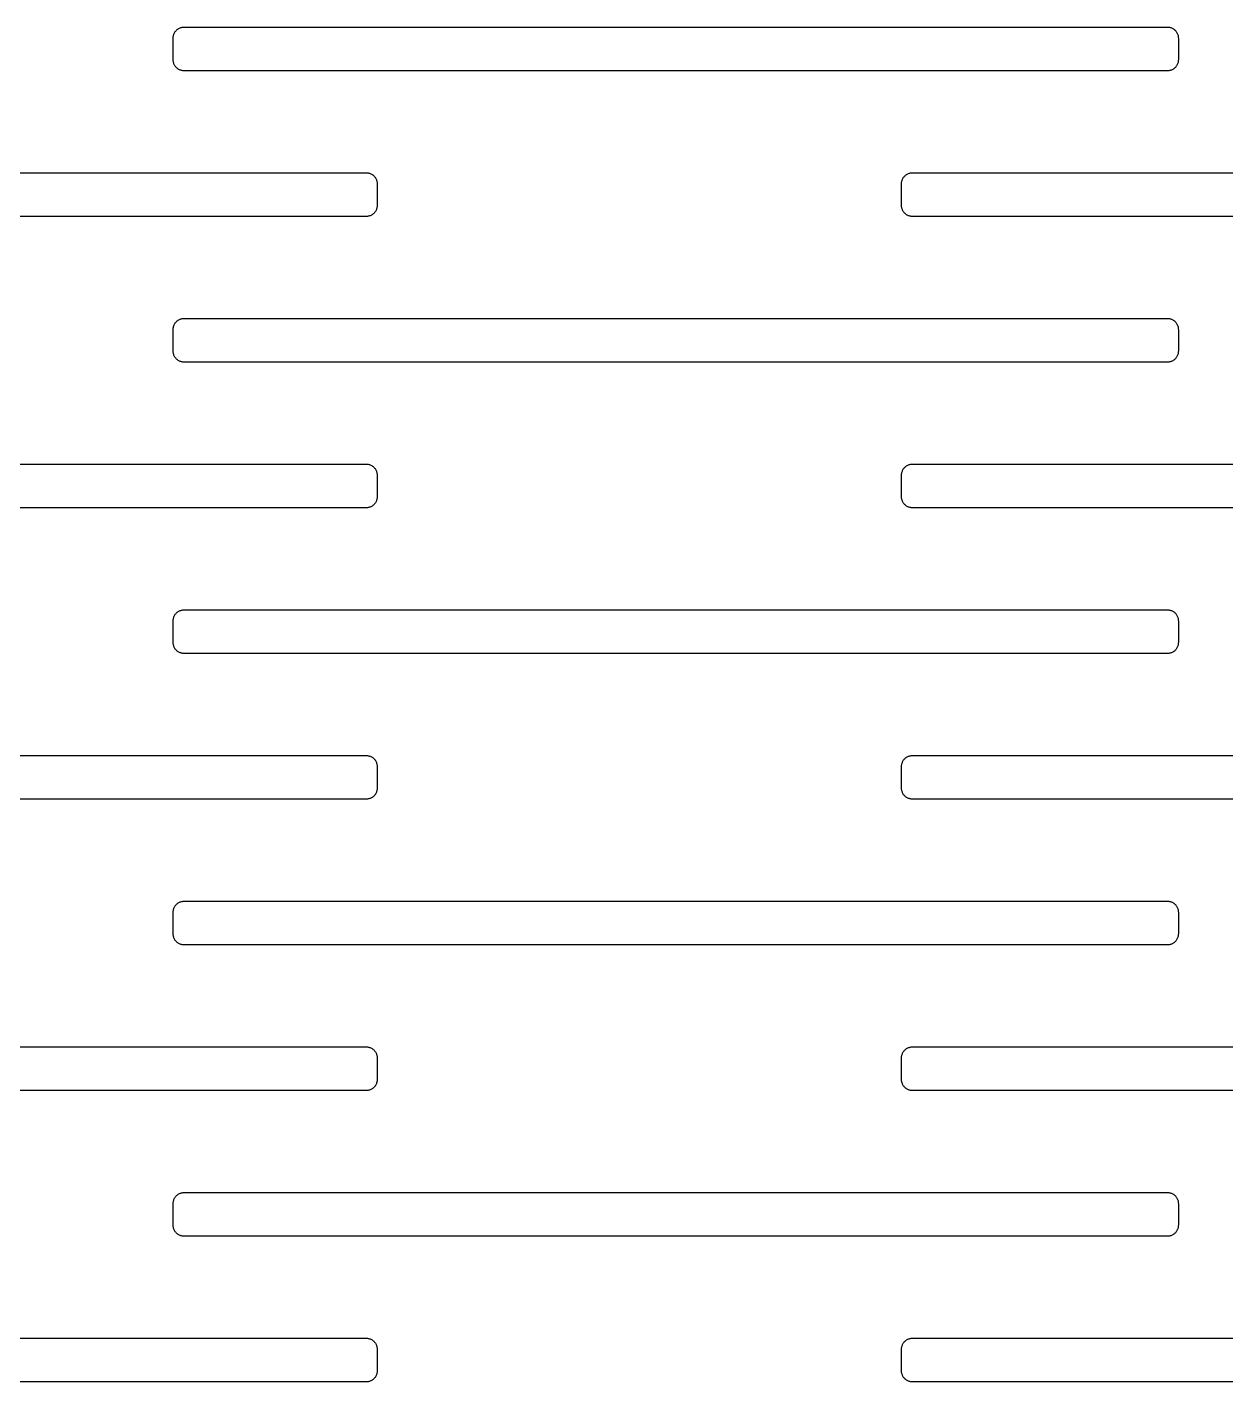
# Model space of a CAD drawing. Header units: metres. Extents: x -156 to 156, y -163 to 163.
# Drawn here: x -123.31 to -90.39, y 42.7 to 79.9 of the extents above; entities that cross this region are included whole.
import ezdxf

# ---------------------------------------------------------------- set-up
doc = ezdxf.new("R2010")
doc.units = ezdxf.units.M

msp = doc.modelspace()

# ---------------------------------------------------------------- linework, layer by layer
for p, q in [((-119.3, 79.6), (-119.299, 79.6188)), ((-119.299, 79.6188), (-119.298, 79.6376)), ((-119.298, 79.6376), (-119.295, 79.6562)), ((-119.295, 79.6562), (-119.291, 79.6746)), ((-119.291, 79.6746), (-119.285, 79.6927)), ((-119.285, 79.6927), (-119.279, 79.7104)), ((-119.279, 79.7104), (-119.271, 79.7277)), ((-119.271, 79.7277), (-119.263, 79.7445)), ((-119.263, 79.7445), (-119.253, 79.7607)), ((-119.253, 79.7607), (-119.243, 79.7763)), ((-119.243, 79.7763), (-119.231, 79.7912)), ((-119.231, 79.7912), (-119.219, 79.8054)), ((-119.219, 79.8054), (-119.205, 79.8187)), ((-119.205, 79.8187), (-119.191, 79.8311)), ((-119.191, 79.8311), (-119.176, 79.8427)), ((-119.176, 79.8427), (-119.161, 79.8533)), ((-119.161, 79.8533), (-119.145, 79.8629)), ((-119.145, 79.8629), (-119.128, 79.8714)), ((-119.128, 79.8714), (-119.11, 79.8789)), ((-119.11, 79.8789), (-119.093, 79.8853)), ((-119.093, 79.8853), (-119.075, 79.8906)), ((-119.075, 79.8906), (-119.056, 79.8947)), ((-119.056, 79.8947), (-119.038, 79.8976)), ((-119.038, 79.8976), (-119.019, 79.8994)), ((-119.019, 79.8994), (-119, 79.9)), ((-119, 79.9), (-92, 79.9)), ((-92, 79.9), (-91.9812, 79.8994)), ((-91.9812, 79.8994), (-91.9624, 79.8976)), ((-91.9624, 79.8976), (-91.9438, 79.8947)), ((-91.9438, 79.8947), (-91.9254, 79.8906)), ((-91.9254, 79.8906), (-91.9073, 79.8853)), ((-91.9073, 79.8853), (-91.8896, 79.8789)), ((-91.8896, 79.8789), (-91.8723, 79.8714)), ((-91.8723, 79.8714), (-91.8555, 79.8629)), ((-91.8555, 79.8629), (-91.8392, 79.8533)), ((-91.8392, 79.8533), (-91.8237, 79.8427)), ((-91.8237, 79.8427), (-91.8088, 79.8311)), ((-91.8088, 79.8311), (-91.7946, 79.8187)), ((-91.7946, 79.8187), (-91.7813, 79.8054)), ((-91.7813, 79.8054), (-91.7688, 79.7912)), ((-91.7688, 79.7912), (-91.7573, 79.7763)), ((-91.7573, 79.7763), (-91.7467, 79.7607)), ((-91.7467, 79.7607), (-91.7371, 79.7445)), ((-91.7371, 79.7445), (-91.7285, 79.7277)), ((-91.7285, 79.7277), (-91.7211, 79.7104)), ((-91.7211, 79.7104), (-91.7147, 79.6927)), ((-91.7147, 79.6927), (-91.7094, 79.6746)), ((-91.7094, 79.6746), (-91.7053, 79.6562)), ((-91.7053, 79.6562), (-91.7024, 79.6376)), ((-91.7024, 79.6376), (-91.7006, 79.6188)), ((-91.7006, 79.6188), (-91.7, 79.6)), ((-119.3, 79), (-119.3, 79.6)), ((-91.7, 79.6), (-91.7, 79)), ((-119.299, 78.9812), (-119.3, 79)), ((-119.298, 78.9624), (-119.299, 78.9812)), ((-119.295, 78.9438), (-119.298, 78.9624)), ((-119.291, 78.9254), (-119.295, 78.9438)), ((-119.285, 78.9073), (-119.291, 78.9254)), ((-119.279, 78.8896), (-119.285, 78.9073)), ((-119.271, 78.8723), (-119.279, 78.8896)), ((-119.263, 78.8555), (-119.271, 78.8723)), ((-91.7285, 78.8723), (-91.7371, 78.8555)), ((-91.7211, 78.8896), (-91.7285, 78.8723)), ((-91.7147, 78.9073), (-91.7211, 78.8896)), ((-91.7094, 78.9254), (-91.7147, 78.9073)), ((-91.7053, 78.9438), (-91.7094, 78.9254)), ((-91.7024, 78.9624), (-91.7053, 78.9438)), ((-91.7006, 78.9812), (-91.7024, 78.9624)), ((-91.7, 79), (-91.7006, 78.9812)), ((-119.253, 78.8392), (-119.263, 78.8555)), ((-119.243, 78.8237), (-119.253, 78.8392)), ((-119.231, 78.8088), (-119.243, 78.8237)), ((-119.219, 78.7946), (-119.231, 78.8088)), ((-119.205, 78.7813), (-119.219, 78.7946)), ((-119.191, 78.7688), (-119.205, 78.7813)), ((-119.176, 78.7573), (-119.191, 78.7688)), ((-119.161, 78.7467), (-119.176, 78.7573)), ((-119.145, 78.7371), (-119.161, 78.7467)), ((-119.128, 78.7285), (-119.145, 78.7371)), ((-119.11, 78.7211), (-119.128, 78.7285)), ((-119.093, 78.7147), (-119.11, 78.7211)), ((-119.075, 78.7094), (-119.093, 78.7147)), ((-119.056, 78.7053), (-119.075, 78.7094)), ((-119.038, 78.7024), (-119.056, 78.7053)), ((-119.019, 78.7006), (-119.038, 78.7024)), ((-119, 78.7), (-119.019, 78.7006)), ((-92, 78.7), (-119, 78.7)), ((-91.9812, 78.7006), (-92, 78.7)), ((-91.9624, 78.7024), (-91.9812, 78.7006)), ((-91.9438, 78.7053), (-91.9624, 78.7024)), ((-91.9254, 78.7094), (-91.9438, 78.7053)), ((-91.9073, 78.7147), (-91.9254, 78.7094)), ((-91.8896, 78.7211), (-91.9073, 78.7147)), ((-91.8723, 78.7285), (-91.8896, 78.7211)), ((-91.8555, 78.7371), (-91.8723, 78.7285)), ((-91.8392, 78.7467), (-91.8555, 78.7371)), ((-91.8237, 78.7573), (-91.8392, 78.7467)), ((-91.8088, 78.7688), (-91.8237, 78.7573)), ((-91.7946, 78.7813), (-91.8088, 78.7688)), ((-91.7813, 78.7946), (-91.7946, 78.7813)), ((-91.7688, 78.8088), (-91.7813, 78.7946)), ((-91.7573, 78.8237), (-91.7688, 78.8088)), ((-91.7467, 78.8392), (-91.7573, 78.8237)), ((-91.7371, 78.8555), (-91.7467, 78.8392)), ((-136.006, 75.9), (-114, 75.9)), ((-114, 75.9), (-113.981, 75.8994)), ((-113.981, 75.8994), (-113.962, 75.8976)), ((-113.962, 75.8976), (-113.944, 75.8947)), ((-113.944, 75.8947), (-113.925, 75.8906)), ((-113.925, 75.8906), (-113.907, 75.8853)), ((-99.0927, 75.8853), (-99.0746, 75.8906)), ((-99.0746, 75.8906), (-99.0562, 75.8947)), ((-99.0562, 75.8947), (-99.0376, 75.8976)), ((-99.0376, 75.8976), (-99.0188, 75.8994)), ((-99.0188, 75.8994), (-99, 75.9)), ((-99, 75.9), (-72, 75.9)), ((-113.907, 75.8853), (-113.89, 75.8789)), ((-113.89, 75.8789), (-113.872, 75.8714)), ((-113.872, 75.8714), (-113.855, 75.8629)), ((-113.855, 75.8629), (-113.839, 75.8533)), ((-113.839, 75.8533), (-113.824, 75.8427)), ((-113.824, 75.8427), (-113.809, 75.8311)), ((-113.809, 75.8311), (-113.795, 75.8187)), ((-113.795, 75.8187), (-113.781, 75.8054)), ((-113.781, 75.8054), (-113.769, 75.7912)), ((-113.769, 75.7912), (-113.757, 75.7763)), ((-113.757, 75.7763), (-113.747, 75.7607)), ((-113.747, 75.7607), (-113.737, 75.7445)), ((-113.737, 75.7445), (-113.729, 75.7277)), ((-113.729, 75.7277), (-113.721, 75.7104)), ((-113.721, 75.7104), (-113.715, 75.6927)), ((-113.715, 75.6927), (-113.709, 75.6746)), ((-113.709, 75.6746), (-113.705, 75.6562)), ((-113.705, 75.6562), (-113.702, 75.6376)), ((-113.702, 75.6376), (-113.701, 75.6188)), ((-113.701, 75.6188), (-113.7, 75.6)), ((-113.7, 75.6), (-113.7, 75)), ((-99.3, 75.6), (-99.2994, 75.6188)), ((-99.3, 75), (-99.3, 75.6)), ((-99.2994, 75.6188), (-99.2976, 75.6376)), ((-99.2976, 75.6376), (-99.2947, 75.6562)), ((-99.2947, 75.6562), (-99.2906, 75.6746)), ((-99.2906, 75.6746), (-99.2853, 75.6927)), ((-99.2853, 75.6927), (-99.2789, 75.7104)), ((-99.2789, 75.7104), (-99.2714, 75.7277)), ((-99.2714, 75.7277), (-99.2629, 75.7445)), ((-99.2629, 75.7445), (-99.2533, 75.7607)), ((-99.2533, 75.7607), (-99.2427, 75.7763)), ((-99.2427, 75.7763), (-99.2312, 75.7912)), ((-99.2312, 75.7912), (-99.2187, 75.8054)), ((-99.2187, 75.8054), (-99.2054, 75.8187)), ((-99.2054, 75.8187), (-99.1912, 75.8311)), ((-99.1912, 75.8311), (-99.1763, 75.8427)), ((-99.1763, 75.8427), (-99.1608, 75.8533)), ((-99.1608, 75.8533), (-99.1445, 75.8629)), ((-99.1445, 75.8629), (-99.1277, 75.8714)), ((-99.1277, 75.8714), (-99.1104, 75.8789)), ((-99.1104, 75.8789), (-99.0927, 75.8853)), ((-113.795, 74.7813), (-113.809, 74.7688)), ((-113.781, 74.7946), (-113.795, 74.7813)), ((-113.769, 74.8088), (-113.781, 74.7946)), ((-113.757, 74.8237), (-113.769, 74.8088)), ((-113.747, 74.8392), (-113.757, 74.8237)), ((-113.737, 74.8555), (-113.747, 74.8392)), ((-113.729, 74.8723), (-113.737, 74.8555)), ((-113.721, 74.8896), (-113.729, 74.8723)), ((-113.715, 74.9073), (-113.721, 74.8896)), ((-113.709, 74.9254), (-113.715, 74.9073)), ((-113.705, 74.9438), (-113.709, 74.9254)), ((-113.702, 74.9624), (-113.705, 74.9438)), ((-113.701, 74.9812), (-113.702, 74.9624)), ((-113.7, 75), (-113.701, 74.9812)), ((-99.2994, 74.9812), (-99.3, 75)), ((-99.2976, 74.9624), (-99.2994, 74.9812)), ((-99.2947, 74.9438), (-99.2976, 74.9624)), ((-99.2906, 74.9254), (-99.2947, 74.9438)), ((-99.2853, 74.9073), (-99.2906, 74.9254)), ((-99.2789, 74.8896), (-99.2853, 74.9073)), ((-99.2714, 74.8723), (-99.2789, 74.8896)), ((-99.2629, 74.8555), (-99.2714, 74.8723)), ((-99.2533, 74.8392), (-99.2629, 74.8555)), ((-99.2427, 74.8237), (-99.2533, 74.8392)), ((-99.2312, 74.8088), (-99.2427, 74.8237)), ((-99.2187, 74.7946), (-99.2312, 74.8088)), ((-99.2054, 74.7813), (-99.2187, 74.7946)), ((-99.1912, 74.7688), (-99.2054, 74.7813)), ((-114, 74.7), (-136.739, 74.7)), ((-113.981, 74.7006), (-114, 74.7)), ((-113.962, 74.7024), (-113.981, 74.7006)), ((-113.944, 74.7053), (-113.962, 74.7024)), ((-113.925, 74.7094), (-113.944, 74.7053)), ((-113.907, 74.7147), (-113.925, 74.7094)), ((-113.89, 74.7211), (-113.907, 74.7147)), ((-113.872, 74.7285), (-113.89, 74.7211)), ((-113.855, 74.7371), (-113.872, 74.7285)), ((-113.839, 74.7467), (-113.855, 74.7371)), ((-113.824, 74.7573), (-113.839, 74.7467)), ((-113.809, 74.7688), (-113.824, 74.7573)), ((-99.1763, 74.7573), (-99.1912, 74.7688)), ((-99.1608, 74.7467), (-99.1763, 74.7573)), ((-99.1445, 74.7371), (-99.1608, 74.7467)), ((-99.1277, 74.7285), (-99.1445, 74.7371)), ((-99.1104, 74.7211), (-99.1277, 74.7285)), ((-99.0927, 74.7147), (-99.1104, 74.7211)), ((-99.0746, 74.7094), (-99.0927, 74.7147)), ((-99.0562, 74.7053), (-99.0746, 74.7094)), ((-99.0376, 74.7024), (-99.0562, 74.7053)), ((-99.0188, 74.7006), (-99.0376, 74.7024)), ((-99, 74.7), (-99.0188, 74.7006)), ((-72, 74.7), (-99, 74.7)), ((-119.231, 71.7912), (-119.219, 71.8054)), ((-119.219, 71.8054), (-119.205, 71.8187)), ((-119.205, 71.8187), (-119.191, 71.8311)), ((-119.191, 71.8311), (-119.176, 71.8427)), ((-119.176, 71.8427), (-119.161, 71.8533)), ((-119.161, 71.8533), (-119.145, 71.8629)), ((-119.145, 71.8629), (-119.128, 71.8714)), ((-119.128, 71.8714), (-119.11, 71.8789)), ((-119.11, 71.8789), (-119.093, 71.8853)), ((-119.093, 71.8853), (-119.075, 71.8906)), ((-119.075, 71.8906), (-119.056, 71.8947)), ((-119.056, 71.8947), (-119.038, 71.8976)), ((-119.038, 71.8976), (-119.019, 71.8994)), ((-119.019, 71.8994), (-119, 71.9)), ((-119, 71.9), (-92, 71.9)), ((-92, 71.9), (-91.9812, 71.8994)), ((-91.9812, 71.8994), (-91.9624, 71.8976)), ((-91.9624, 71.8976), (-91.9438, 71.8947)), ((-91.9438, 71.8947), (-91.9254, 71.8906)), ((-91.9254, 71.8906), (-91.9073, 71.8853)), ((-91.9073, 71.8853), (-91.8896, 71.8789)), ((-91.8896, 71.8789), (-91.8723, 71.8714)), ((-91.8723, 71.8714), (-91.8555, 71.8629)), ((-91.8555, 71.8629), (-91.8392, 71.8533)), ((-91.8392, 71.8533), (-91.8237, 71.8427)), ((-91.8237, 71.8427), (-91.8088, 71.8311)), ((-91.8088, 71.8311), (-91.7946, 71.8187)), ((-91.7946, 71.8187), (-91.7813, 71.8054)), ((-91.7813, 71.8054), (-91.7688, 71.7912)), ((-119.3, 71.6), (-119.299, 71.6188)), ((-119.3, 71), (-119.3, 71.6)), ((-119.299, 71.6188), (-119.298, 71.6376)), ((-119.298, 71.6376), (-119.295, 71.6562)), ((-119.295, 71.6562), (-119.291, 71.6746)), ((-119.291, 71.6746), (-119.285, 71.6927)), ((-119.285, 71.6927), (-119.279, 71.7104)), ((-119.279, 71.7104), (-119.271, 71.7277)), ((-119.271, 71.7277), (-119.263, 71.7445)), ((-119.263, 71.7445), (-119.253, 71.7607)), ((-119.253, 71.7607), (-119.243, 71.7763)), ((-119.243, 71.7763), (-119.231, 71.7912)), ((-91.7688, 71.7912), (-91.7573, 71.7763)), ((-91.7573, 71.7763), (-91.7467, 71.7607)), ((-91.7467, 71.7607), (-91.7371, 71.7445)), ((-91.7371, 71.7445), (-91.7285, 71.7277)), ((-91.7285, 71.7277), (-91.7211, 71.7104)), ((-91.7211, 71.7104), (-91.7147, 71.6927)), ((-91.7147, 71.6927), (-91.7094, 71.6746)), ((-91.7094, 71.6746), (-91.7053, 71.6562)), ((-91.7053, 71.6562), (-91.7024, 71.6376)), ((-91.7024, 71.6376), (-91.7006, 71.6188)), ((-91.7006, 71.6188), (-91.7, 71.6)), ((-91.7, 71.6), (-91.7, 71)), ((-119.299, 70.9812), (-119.3, 71)), ((-119.298, 70.9624), (-119.299, 70.9812)), ((-119.295, 70.9438), (-119.298, 70.9624)), ((-119.291, 70.9254), (-119.295, 70.9438)), ((-119.285, 70.9073), (-119.291, 70.9254)), ((-119.279, 70.8896), (-119.285, 70.9073)), ((-119.271, 70.8723), (-119.279, 70.8896)), ((-119.263, 70.8555), (-119.271, 70.8723)), ((-119.253, 70.8392), (-119.263, 70.8555)), ((-119.243, 70.8237), (-119.253, 70.8392)), ((-119.231, 70.8088), (-119.243, 70.8237)), ((-119.219, 70.7946), (-119.231, 70.8088)), ((-119.205, 70.7813), (-119.219, 70.7946)), ((-119.191, 70.7688), (-119.205, 70.7813)), ((-119.176, 70.7573), (-119.191, 70.7688)), ((-119.161, 70.7467), (-119.176, 70.7573)), ((-119.145, 70.7371), (-119.161, 70.7467)), ((-119.128, 70.7285), (-119.145, 70.7371)), ((-119.11, 70.7211), (-119.128, 70.7285)), ((-119.093, 70.7147), (-119.11, 70.7211)), ((-119.075, 70.7094), (-119.093, 70.7147)), ((-119.056, 70.7053), (-119.075, 70.7094)), ((-119.038, 70.7024), (-119.056, 70.7053)), ((-119.019, 70.7006), (-119.038, 70.7024)), ((-119, 70.7), (-119.019, 70.7006)), ((-92, 70.7), (-119, 70.7)), ((-91.9812, 70.7006), (-92, 70.7)), ((-91.9624, 70.7024), (-91.9812, 70.7006)), ((-91.9438, 70.7053), (-91.9624, 70.7024)), ((-91.9254, 70.7094), (-91.9438, 70.7053)), ((-91.9073, 70.7147), (-91.9254, 70.7094)), ((-91.8896, 70.7211), (-91.9073, 70.7147)), ((-91.8723, 70.7285), (-91.8896, 70.7211)), ((-91.8555, 70.7371), (-91.8723, 70.7285)), ((-91.8392, 70.7467), (-91.8555, 70.7371)), ((-91.8237, 70.7573), (-91.8392, 70.7467)), ((-91.8088, 70.7688), (-91.8237, 70.7573)), ((-91.7946, 70.7813), (-91.8088, 70.7688)), ((-91.7813, 70.7946), (-91.7946, 70.7813)), ((-91.7688, 70.8088), (-91.7813, 70.7946)), ((-91.7573, 70.8237), (-91.7688, 70.8088)), ((-91.7467, 70.8392), (-91.7573, 70.8237)), ((-91.7371, 70.8555), (-91.7467, 70.8392)), ((-91.7285, 70.8723), (-91.7371, 70.8555)), ((-91.7211, 70.8896), (-91.7285, 70.8723)), ((-91.7147, 70.9073), (-91.7211, 70.8896)), ((-91.7094, 70.9254), (-91.7147, 70.9073)), ((-91.7053, 70.9438), (-91.7094, 70.9254)), ((-91.7024, 70.9624), (-91.7053, 70.9438)), ((-91.7006, 70.9812), (-91.7024, 70.9624)), ((-91.7, 71), (-91.7006, 70.9812)), ((-140.476, 67.9), (-114, 67.9)), ((-114, 67.9), (-113.981, 67.8994)), ((-113.981, 67.8994), (-113.962, 67.8976)), ((-113.962, 67.8976), (-113.944, 67.8947)), ((-113.944, 67.8947), (-113.925, 67.8906)), ((-113.925, 67.8906), (-113.907, 67.8853)), ((-113.907, 67.8853), (-113.89, 67.8789)), ((-113.89, 67.8789), (-113.872, 67.8714)), ((-113.872, 67.8714), (-113.855, 67.8629)), ((-113.855, 67.8629), (-113.839, 67.8533)), ((-113.839, 67.8533), (-113.824, 67.8427)), ((-113.824, 67.8427), (-113.809, 67.8311)), ((-113.809, 67.8311), (-113.795, 67.8187)), ((-113.795, 67.8187), (-113.781, 67.8054)), ((-113.781, 67.8054), (-113.769, 67.7912)), ((-113.769, 67.7912), (-113.757, 67.7763)), ((-113.757, 67.7763), (-113.747, 67.7607)), ((-113.747, 67.7607), (-113.737, 67.7445)), ((-113.737, 67.7445), (-113.729, 67.7277)), ((-113.729, 67.7277), (-113.721, 67.7104)), ((-113.721, 67.7104), (-113.715, 67.6927)), ((-99.2853, 67.6927), (-99.2789, 67.7104)), ((-99.2789, 67.7104), (-99.2714, 67.7277)), ((-99.2714, 67.7277), (-99.2629, 67.7445)), ((-99.2629, 67.7445), (-99.2533, 67.7607)), ((-99.2533, 67.7607), (-99.2427, 67.7763)), ((-99.2427, 67.7763), (-99.2312, 67.7912)), ((-99.2312, 67.7912), (-99.2187, 67.8054)), ((-99.2187, 67.8054), (-99.2054, 67.8187)), ((-99.2054, 67.8187), (-99.1912, 67.8311)), ((-99.1912, 67.8311), (-99.1763, 67.8427)), ((-99.1763, 67.8427), (-99.1608, 67.8533)), ((-99.1608, 67.8533), (-99.1445, 67.8629)), ((-99.1445, 67.8629), (-99.1277, 67.8714)), ((-99.1277, 67.8714), (-99.1104, 67.8789)), ((-99.1104, 67.8789), (-99.0927, 67.8853)), ((-99.0927, 67.8853), (-99.0746, 67.8906)), ((-99.0746, 67.8906), (-99.0562, 67.8947)), ((-99.0562, 67.8947), (-99.0376, 67.8976)), ((-99.0376, 67.8976), (-99.0188, 67.8994)), ((-99.0188, 67.8994), (-99, 67.9)), ((-99, 67.9), (-72, 67.9)), ((-113.715, 67.6927), (-113.709, 67.6746)), ((-113.709, 67.6746), (-113.705, 67.6562)), ((-113.705, 67.6562), (-113.702, 67.6376)), ((-113.702, 67.6376), (-113.701, 67.6188)), ((-113.701, 67.6188), (-113.7, 67.6)), ((-113.7, 67.6), (-113.7, 67)), ((-99.3, 67.6), (-99.2994, 67.6188)), ((-99.3, 67), (-99.3, 67.6)), ((-99.2994, 67.6188), (-99.2976, 67.6376)), ((-99.2976, 67.6376), (-99.2947, 67.6562)), ((-99.2947, 67.6562), (-99.2906, 67.6746)), ((-99.2906, 67.6746), (-99.2853, 67.6927)), ((-113.702, 66.9624), (-113.705, 66.9438)), ((-113.701, 66.9812), (-113.702, 66.9624)), ((-113.7, 67), (-113.701, 66.9812)), ((-99.2994, 66.9812), (-99.3, 67)), ((-99.2976, 66.9624), (-99.2994, 66.9812)), ((-99.2947, 66.9438), (-99.2976, 66.9624)), ((-114, 66.7), (-141, 66.7)), ((-113.981, 66.7006), (-114, 66.7)), ((-113.962, 66.7024), (-113.981, 66.7006)), ((-113.944, 66.7053), (-113.962, 66.7024)), ((-113.925, 66.7094), (-113.944, 66.7053)), ((-113.907, 66.7147), (-113.925, 66.7094)), ((-113.89, 66.7211), (-113.907, 66.7147)), ((-113.872, 66.7285), (-113.89, 66.7211)), ((-113.855, 66.7371), (-113.872, 66.7285)), ((-113.839, 66.7467), (-113.855, 66.7371)), ((-113.824, 66.7573), (-113.839, 66.7467)), ((-113.809, 66.7688), (-113.824, 66.7573)), ((-113.795, 66.7813), (-113.809, 66.7688)), ((-113.781, 66.7946), (-113.795, 66.7813)), ((-113.769, 66.8088), (-113.781, 66.7946)), ((-113.757, 66.8237), (-113.769, 66.8088)), ((-113.747, 66.8392), (-113.757, 66.8237)), ((-113.737, 66.8555), (-113.747, 66.8392)), ((-113.729, 66.8723), (-113.737, 66.8555)), ((-113.721, 66.8896), (-113.729, 66.8723)), ((-113.715, 66.9073), (-113.721, 66.8896)), ((-113.709, 66.9254), (-113.715, 66.9073)), ((-113.705, 66.9438), (-113.709, 66.9254)), ((-99.2906, 66.9254), (-99.2947, 66.9438)), ((-99.2853, 66.9073), (-99.2906, 66.9254)), ((-99.2789, 66.8896), (-99.2853, 66.9073)), ((-99.2714, 66.8723), (-99.2789, 66.8896)), ((-99.2629, 66.8555), (-99.2714, 66.8723)), ((-99.2533, 66.8392), (-99.2629, 66.8555)), ((-99.2427, 66.8237), (-99.2533, 66.8392)), ((-99.2312, 66.8088), (-99.2427, 66.8237)), ((-99.2187, 66.7946), (-99.2312, 66.8088)), ((-99.2054, 66.7813), (-99.2187, 66.7946)), ((-99.1912, 66.7688), (-99.2054, 66.7813)), ((-99.1763, 66.7573), (-99.1912, 66.7688)), ((-99.1608, 66.7467), (-99.1763, 66.7573)), ((-99.1445, 66.7371), (-99.1608, 66.7467)), ((-99.1277, 66.7285), (-99.1445, 66.7371)), ((-99.1104, 66.7211), (-99.1277, 66.7285)), ((-99.0927, 66.7147), (-99.1104, 66.7211)), ((-99.0746, 66.7094), (-99.0927, 66.7147)), ((-99.0562, 66.7053), (-99.0746, 66.7094)), ((-99.0376, 66.7024), (-99.0562, 66.7053)), ((-99.0188, 66.7006), (-99.0376, 66.7024)), ((-99, 66.7), (-99.0188, 66.7006)), ((-72, 66.7), (-99, 66.7)), ((-119.3, 63.6), (-119.299, 63.6188)), ((-119.299, 63.6188), (-119.298, 63.6376)), ((-119.298, 63.6376), (-119.295, 63.6562)), ((-119.295, 63.6562), (-119.291, 63.6746)), ((-119.291, 63.6746), (-119.285, 63.6927)), ((-119.285, 63.6927), (-119.279, 63.7104)), ((-119.279, 63.7104), (-119.271, 63.7277)), ((-119.271, 63.7277), (-119.263, 63.7445)), ((-119.263, 63.7445), (-119.253, 63.7607)), ((-119.253, 63.7607), (-119.243, 63.7763)), ((-119.243, 63.7763), (-119.231, 63.7912)), ((-119.231, 63.7912), (-119.219, 63.8054)), ((-119.219, 63.8054), (-119.205, 63.8187)), ((-119.205, 63.8187), (-119.191, 63.8311)), ((-119.191, 63.8311), (-119.176, 63.8427)), ((-119.176, 63.8427), (-119.161, 63.8533)), ((-119.161, 63.8533), (-119.145, 63.8629)), ((-119.145, 63.8629), (-119.128, 63.8714)), ((-119.128, 63.8714), (-119.11, 63.8789)), ((-119.11, 63.8789), (-119.093, 63.8853)), ((-119.093, 63.8853), (-119.075, 63.8906)), ((-119.075, 63.8906), (-119.056, 63.8947)), ((-119.056, 63.8947), (-119.038, 63.8976)), ((-119.038, 63.8976), (-119.019, 63.8994)), ((-119.019, 63.8994), (-119, 63.9)), ((-119, 63.9), (-92, 63.9)), ((-92, 63.9), (-91.9812, 63.8994)), ((-91.9812, 63.8994), (-91.9624, 63.8976)), ((-91.9624, 63.8976), (-91.9438, 63.8947)), ((-91.9438, 63.8947), (-91.9254, 63.8906)), ((-91.9254, 63.8906), (-91.9073, 63.8853)), ((-91.9073, 63.8853), (-91.8896, 63.8789)), ((-91.8896, 63.8789), (-91.8723, 63.8714)), ((-91.8723, 63.8714), (-91.8555, 63.8629)), ((-91.8555, 63.8629), (-91.8392, 63.8533)), ((-91.8392, 63.8533), (-91.8237, 63.8427)), ((-91.8237, 63.8427), (-91.8088, 63.8311)), ((-91.8088, 63.8311), (-91.7946, 63.8187)), ((-91.7946, 63.8187), (-91.7813, 63.8054)), ((-91.7813, 63.8054), (-91.7688, 63.7912)), ((-91.7688, 63.7912), (-91.7573, 63.7763)), ((-91.7573, 63.7763), (-91.7467, 63.7607)), ((-91.7467, 63.7607), (-91.7371, 63.7445)), ((-91.7371, 63.7445), (-91.7285, 63.7277)), ((-91.7285, 63.7277), (-91.7211, 63.7104)), ((-91.7211, 63.7104), (-91.7147, 63.6927)), ((-91.7147, 63.6927), (-91.7094, 63.6746)), ((-91.7094, 63.6746), (-91.7053, 63.6562)), ((-91.7053, 63.6562), (-91.7024, 63.6376)), ((-91.7024, 63.6376), (-91.7006, 63.6188)), ((-91.7006, 63.6188), (-91.7, 63.6)), ((-119.3, 63), (-119.3, 63.6)), ((-91.7, 63.6), (-91.7, 63)), ((-119.299, 62.9812), (-119.3, 63)), ((-119.298, 62.9624), (-119.299, 62.9812)), ((-119.295, 62.9438), (-119.298, 62.9624)), ((-119.291, 62.9254), (-119.295, 62.9438)), ((-119.285, 62.9073), (-119.291, 62.9254)), ((-119.279, 62.8896), (-119.285, 62.9073)), ((-119.271, 62.8723), (-119.279, 62.8896)), ((-119.263, 62.8555), (-119.271, 62.8723)), ((-91.7285, 62.8723), (-91.7371, 62.8555)), ((-91.7211, 62.8896), (-91.7285, 62.8723)), ((-91.7147, 62.9073), (-91.7211, 62.8896)), ((-91.7094, 62.9254), (-91.7147, 62.9073)), ((-91.7053, 62.9438), (-91.7094, 62.9254)), ((-91.7024, 62.9624), (-91.7053, 62.9438)), ((-91.7006, 62.9812), (-91.7024, 62.9624)), ((-91.7, 63), (-91.7006, 62.9812)), ((-119.253, 62.8392), (-119.263, 62.8555)), ((-119.243, 62.8237), (-119.253, 62.8392)), ((-119.231, 62.8088), (-119.243, 62.8237)), ((-119.219, 62.7946), (-119.231, 62.8088)), ((-119.205, 62.7813), (-119.219, 62.7946)), ((-119.191, 62.7688), (-119.205, 62.7813)), ((-119.176, 62.7573), (-119.191, 62.7688)), ((-119.161, 62.7467), (-119.176, 62.7573)), ((-119.145, 62.7371), (-119.161, 62.7467)), ((-119.128, 62.7285), (-119.145, 62.7371)), ((-119.11, 62.7211), (-119.128, 62.7285)), ((-119.093, 62.7147), (-119.11, 62.7211)), ((-119.075, 62.7094), (-119.093, 62.7147)), ((-119.056, 62.7053), (-119.075, 62.7094)), ((-119.038, 62.7024), (-119.056, 62.7053)), ((-119.019, 62.7006), (-119.038, 62.7024)), ((-119, 62.7), (-119.019, 62.7006)), ((-92, 62.7), (-119, 62.7)), ((-91.9812, 62.7006), (-92, 62.7)), ((-91.9624, 62.7024), (-91.9812, 62.7006)), ((-91.9438, 62.7053), (-91.9624, 62.7024)), ((-91.9254, 62.7094), (-91.9438, 62.7053)), ((-91.9073, 62.7147), (-91.9254, 62.7094)), ((-91.8896, 62.7211), (-91.9073, 62.7147)), ((-91.8723, 62.7285), (-91.8896, 62.7211)), ((-91.8555, 62.7371), (-91.8723, 62.7285)), ((-91.8392, 62.7467), (-91.8555, 62.7371)), ((-91.8237, 62.7573), (-91.8392, 62.7467)), ((-91.8088, 62.7688), (-91.8237, 62.7573)), ((-91.7946, 62.7813), (-91.8088, 62.7688)), ((-91.7813, 62.7946), (-91.7946, 62.7813)), ((-91.7688, 62.8088), (-91.7813, 62.7946)), ((-91.7573, 62.8237), (-91.7688, 62.8088)), ((-91.7467, 62.8392), (-91.7573, 62.8237)), ((-91.7371, 62.8555), (-91.7467, 62.8392)), ((-141, 59.9), (-114, 59.9)), ((-114, 59.9), (-113.981, 59.8994)), ((-113.981, 59.8994), (-113.962, 59.8976)), ((-113.962, 59.8976), (-113.944, 59.8947)), ((-113.944, 59.8947), (-113.925, 59.8906)), ((-99.0746, 59.8906), (-99.0562, 59.8947)), ((-99.0562, 59.8947), (-99.0376, 59.8976)), ((-99.0376, 59.8976), (-99.0188, 59.8994)), ((-99.0188, 59.8994), (-99, 59.9)), ((-99, 59.9), (-72, 59.9)), ((-113.925, 59.8906), (-113.907, 59.8853)), ((-113.907, 59.8853), (-113.89, 59.8789)), ((-113.89, 59.8789), (-113.872, 59.8714)), ((-113.872, 59.8714), (-113.855, 59.8629)), ((-113.855, 59.8629), (-113.839, 59.8533)), ((-113.839, 59.8533), (-113.824, 59.8427)), ((-113.824, 59.8427), (-113.809, 59.8311)), ((-113.809, 59.8311), (-113.795, 59.8187)), ((-113.795, 59.8187), (-113.781, 59.8054)), ((-113.781, 59.8054), (-113.769, 59.7912)), ((-113.769, 59.7912), (-113.757, 59.7763)), ((-113.757, 59.7763), (-113.747, 59.7607)), ((-113.747, 59.7607), (-113.737, 59.7445)), ((-113.737, 59.7445), (-113.729, 59.7277)), ((-113.729, 59.7277), (-113.721, 59.7104)), ((-113.721, 59.7104), (-113.715, 59.6927)), ((-113.715, 59.6927), (-113.709, 59.6746)), ((-113.709, 59.6746), (-113.705, 59.6562)), ((-113.705, 59.6562), (-113.702, 59.6376)), ((-113.702, 59.6376), (-113.701, 59.6188)), ((-113.701, 59.6188), (-113.7, 59.6)), ((-113.7, 59.6), (-113.7, 59)), ((-99.3, 59.6), (-99.2994, 59.6188)), ((-99.3, 59), (-99.3, 59.6)), ((-99.2994, 59.6188), (-99.2976, 59.6376)), ((-99.2976, 59.6376), (-99.2947, 59.6562)), ((-99.2947, 59.6562), (-99.2906, 59.6746)), ((-99.2906, 59.6746), (-99.2853, 59.6927)), ((-99.2853, 59.6927), (-99.2789, 59.7104)), ((-99.2789, 59.7104), (-99.2714, 59.7277)), ((-99.2714, 59.7277), (-99.2629, 59.7445)), ((-99.2629, 59.7445), (-99.2533, 59.7607)), ((-99.2533, 59.7607), (-99.2427, 59.7763)), ((-99.2427, 59.7763), (-99.2312, 59.7912)), ((-99.2312, 59.7912), (-99.2187, 59.8054)), ((-99.2187, 59.8054), (-99.2054, 59.8187)), ((-99.2054, 59.8187), (-99.1912, 59.8311)), ((-99.1912, 59.8311), (-99.1763, 59.8427)), ((-99.1763, 59.8427), (-99.1608, 59.8533)), ((-99.1608, 59.8533), (-99.1445, 59.8629)), ((-99.1445, 59.8629), (-99.1277, 59.8714)), ((-99.1277, 59.8714), (-99.1104, 59.8789)), ((-99.1104, 59.8789), (-99.0927, 59.8853)), ((-99.0927, 59.8853), (-99.0746, 59.8906)), ((-113.795, 58.7813), (-113.809, 58.7688)), ((-113.781, 58.7946), (-113.795, 58.7813)), ((-113.769, 58.8088), (-113.781, 58.7946)), ((-113.757, 58.8237), (-113.769, 58.8088)), ((-113.747, 58.8392), (-113.757, 58.8237)), ((-113.737, 58.8555), (-113.747, 58.8392)), ((-113.729, 58.8723), (-113.737, 58.8555)), ((-113.721, 58.8896), (-113.729, 58.8723)), ((-113.715, 58.9073), (-113.721, 58.8896)), ((-113.709, 58.9254), (-113.715, 58.9073)), ((-113.705, 58.9438), (-113.709, 58.9254)), ((-113.702, 58.9624), (-113.705, 58.9438)), ((-113.701, 58.9812), (-113.702, 58.9624)), ((-113.7, 59), (-113.701, 58.9812)), ((-99.2994, 58.9812), (-99.3, 59)), ((-99.2976, 58.9624), (-99.2994, 58.9812)), ((-99.2947, 58.9438), (-99.2976, 58.9624)), ((-99.2906, 58.9254), (-99.2947, 58.9438)), ((-99.2853, 58.9073), (-99.2906, 58.9254)), ((-99.2789, 58.8896), (-99.2853, 58.9073)), ((-99.2714, 58.8723), (-99.2789, 58.8896)), ((-99.2629, 58.8555), (-99.2714, 58.8723)), ((-99.2533, 58.8392), (-99.2629, 58.8555)), ((-99.2427, 58.8237), (-99.2533, 58.8392)), ((-99.2312, 58.8088), (-99.2427, 58.8237)), ((-99.2187, 58.7946), (-99.2312, 58.8088)), ((-99.2054, 58.7813), (-99.2187, 58.7946)), ((-99.1912, 58.7688), (-99.2054, 58.7813)), ((-114, 58.7), (-141, 58.7)), ((-113.981, 58.7006), (-114, 58.7)), ((-113.962, 58.7024), (-113.981, 58.7006)), ((-113.944, 58.7053), (-113.962, 58.7024)), ((-113.925, 58.7094), (-113.944, 58.7053)), ((-113.907, 58.7147), (-113.925, 58.7094)), ((-113.89, 58.7211), (-113.907, 58.7147)), ((-113.872, 58.7285), (-113.89, 58.7211)), ((-113.855, 58.7371), (-113.872, 58.7285)), ((-113.839, 58.7467), (-113.855, 58.7371)), ((-113.824, 58.7573), (-113.839, 58.7467)), ((-113.809, 58.7688), (-113.824, 58.7573)), ((-99.1763, 58.7573), (-99.1912, 58.7688)), ((-99.1608, 58.7467), (-99.1763, 58.7573)), ((-99.1445, 58.7371), (-99.1608, 58.7467)), ((-99.1277, 58.7285), (-99.1445, 58.7371)), ((-99.1104, 58.7211), (-99.1277, 58.7285)), ((-99.0927, 58.7147), (-99.1104, 58.7211)), ((-99.0746, 58.7094), (-99.0927, 58.7147)), ((-99.0562, 58.7053), (-99.0746, 58.7094)), ((-99.0376, 58.7024), (-99.0562, 58.7053)), ((-99.0188, 58.7006), (-99.0376, 58.7024)), ((-99, 58.7), (-99.0188, 58.7006)), ((-72, 58.7), (-99, 58.7)), ((-119.231, 55.7912), (-119.219, 55.8054)), ((-119.219, 55.8054), (-119.205, 55.8187)), ((-119.205, 55.8187), (-119.191, 55.8311)), ((-119.191, 55.8311), (-119.176, 55.8427)), ((-119.176, 55.8427), (-119.161, 55.8533)), ((-119.161, 55.8533), (-119.145, 55.8629)), ((-119.145, 55.8629), (-119.128, 55.8714)), ((-119.128, 55.8714), (-119.11, 55.8789)), ((-119.11, 55.8789), (-119.093, 55.8853)), ((-119.093, 55.8853), (-119.075, 55.8906)), ((-119.075, 55.8906), (-119.056, 55.8947)), ((-119.056, 55.8947), (-119.038, 55.8976)), ((-119.038, 55.8976), (-119.019, 55.8994)), ((-119.019, 55.8994), (-119, 55.9)), ((-119, 55.9), (-92, 55.9)), ((-92, 55.9), (-91.9812, 55.8994)), ((-91.9812, 55.8994), (-91.9624, 55.8976)), ((-91.9624, 55.8976), (-91.9438, 55.8947)), ((-91.9438, 55.8947), (-91.9254, 55.8906)), ((-91.9254, 55.8906), (-91.9073, 55.8853)), ((-91.9073, 55.8853), (-91.8896, 55.8789)), ((-91.8896, 55.8789), (-91.8723, 55.8714)), ((-91.8723, 55.8714), (-91.8555, 55.8629)), ((-91.8555, 55.8629), (-91.8392, 55.8533)), ((-91.8392, 55.8533), (-91.8237, 55.8427)), ((-91.8237, 55.8427), (-91.8088, 55.8311)), ((-91.8088, 55.8311), (-91.7946, 55.8187)), ((-91.7946, 55.8187), (-91.7813, 55.8054)), ((-91.7813, 55.8054), (-91.7688, 55.7912)), ((-119.3, 55.6), (-119.299, 55.6188)), ((-119.3, 55), (-119.3, 55.6)), ((-119.299, 55.6188), (-119.298, 55.6376)), ((-119.298, 55.6376), (-119.295, 55.6562)), ((-119.295, 55.6562), (-119.291, 55.6746)), ((-119.291, 55.6746), (-119.285, 55.6927)), ((-119.285, 55.6927), (-119.279, 55.7104)), ((-119.279, 55.7104), (-119.271, 55.7277)), ((-119.271, 55.7277), (-119.263, 55.7445)), ((-119.263, 55.7445), (-119.253, 55.7607)), ((-119.253, 55.7607), (-119.243, 55.7763)), ((-119.243, 55.7763), (-119.231, 55.7912)), ((-91.7688, 55.7912), (-91.7573, 55.7763)), ((-91.7573, 55.7763), (-91.7467, 55.7607)), ((-91.7467, 55.7607), (-91.7371, 55.7445)), ((-91.7371, 55.7445), (-91.7285, 55.7277)), ((-91.7285, 55.7277), (-91.7211, 55.7104)), ((-91.7211, 55.7104), (-91.7147, 55.6927)), ((-91.7147, 55.6927), (-91.7094, 55.6746)), ((-91.7094, 55.6746), (-91.7053, 55.6562)), ((-91.7053, 55.6562), (-91.7024, 55.6376)), ((-91.7024, 55.6376), (-91.7006, 55.6188)), ((-91.7006, 55.6188), (-91.7, 55.6)), ((-91.7, 55.6), (-91.7, 55)), ((-119.299, 54.9812), (-119.3, 55)), ((-119.298, 54.9624), (-119.299, 54.9812)), ((-119.295, 54.9438), (-119.298, 54.9624)), ((-119.291, 54.9254), (-119.295, 54.9438)), ((-119.285, 54.9073), (-119.291, 54.9254)), ((-119.279, 54.8896), (-119.285, 54.9073)), ((-119.271, 54.8723), (-119.279, 54.8896)), ((-119.263, 54.8555), (-119.271, 54.8723)), ((-119.253, 54.8392), (-119.263, 54.8555)), ((-119.243, 54.8237), (-119.253, 54.8392)), ((-119.231, 54.8088), (-119.243, 54.8237)), ((-119.219, 54.7946), (-119.231, 54.8088)), ((-119.205, 54.7813), (-119.219, 54.7946)), ((-119.191, 54.7688), (-119.205, 54.7813)), ((-119.176, 54.7573), (-119.191, 54.7688)), ((-119.161, 54.7467), (-119.176, 54.7573)), ((-119.145, 54.7371), (-119.161, 54.7467)), ((-119.128, 54.7285), (-119.145, 54.7371)), ((-119.11, 54.7211), (-119.128, 54.7285)), ((-119.093, 54.7147), (-119.11, 54.7211)), ((-119.075, 54.7094), (-119.093, 54.7147)), ((-119.056, 54.7053), (-119.075, 54.7094)), ((-119.038, 54.7024), (-119.056, 54.7053)), ((-119.019, 54.7006), (-119.038, 54.7024)), ((-119, 54.7), (-119.019, 54.7006)), ((-92, 54.7), (-119, 54.7)), ((-91.9812, 54.7006), (-92, 54.7)), ((-91.9624, 54.7024), (-91.9812, 54.7006)), ((-91.9438, 54.7053), (-91.9624, 54.7024)), ((-91.9254, 54.7094), (-91.9438, 54.7053)), ((-91.9073, 54.7147), (-91.9254, 54.7094)), ((-91.8896, 54.7211), (-91.9073, 54.7147)), ((-91.8723, 54.7285), (-91.8896, 54.7211)), ((-91.8555, 54.7371), (-91.8723, 54.7285)), ((-91.8392, 54.7467), (-91.8555, 54.7371)), ((-91.8237, 54.7573), (-91.8392, 54.7467)), ((-91.8088, 54.7688), (-91.8237, 54.7573)), ((-91.7946, 54.7813), (-91.8088, 54.7688)), ((-91.7813, 54.7946), (-91.7946, 54.7813)), ((-91.7688, 54.8088), (-91.7813, 54.7946)), ((-91.7573, 54.8237), (-91.7688, 54.8088)), ((-91.7467, 54.8392), (-91.7573, 54.8237)), ((-91.7371, 54.8555), (-91.7467, 54.8392)), ((-91.7285, 54.8723), (-91.7371, 54.8555)), ((-91.7211, 54.8896), (-91.7285, 54.8723)), ((-91.7147, 54.9073), (-91.7211, 54.8896)), ((-91.7094, 54.9254), (-91.7147, 54.9073)), ((-91.7053, 54.9438), (-91.7094, 54.9254)), ((-91.7024, 54.9624), (-91.7053, 54.9438)), ((-91.7006, 54.9812), (-91.7024, 54.9624)), ((-91.7, 55), (-91.7006, 54.9812)), ((-141, 51.9), (-114, 51.9)), ((-114, 51.9), (-113.981, 51.8994)), ((-113.981, 51.8994), (-113.962, 51.8976)), ((-113.962, 51.8976), (-113.944, 51.8947)), ((-113.944, 51.8947), (-113.925, 51.8906)), ((-113.925, 51.8906), (-113.907, 51.8853)), ((-113.907, 51.8853), (-113.89, 51.8789)), ((-113.89, 51.8789), (-113.872, 51.8714)), ((-113.872, 51.8714), (-113.855, 51.8629)), ((-113.855, 51.8629), (-113.839, 51.8533)), ((-113.839, 51.8533), (-113.824, 51.8427)), ((-113.824, 51.8427), (-113.809, 51.8311)), ((-113.809, 51.8311), (-113.795, 51.8187)), ((-113.795, 51.8187), (-113.781, 51.8054)), ((-113.781, 51.8054), (-113.769, 51.7912)), ((-113.769, 51.7912), (-113.757, 51.7763)), ((-113.757, 51.7763), (-113.747, 51.7607)), ((-113.747, 51.7607), (-113.737, 51.7445)), ((-113.737, 51.7445), (-113.729, 51.7277)), ((-113.729, 51.7277), (-113.721, 51.7104)), ((-113.721, 51.7104), (-113.715, 51.6927)), ((-99.2853, 51.6927), (-99.2789, 51.7104)), ((-99.2789, 51.7104), (-99.2714, 51.7277)), ((-99.2714, 51.7277), (-99.2629, 51.7445)), ((-99.2629, 51.7445), (-99.2533, 51.7607)), ((-99.2533, 51.7607), (-99.2427, 51.7763)), ((-99.2427, 51.7763), (-99.2312, 51.7912)), ((-99.2312, 51.7912), (-99.2187, 51.8054)), ((-99.2187, 51.8054), (-99.2054, 51.8187)), ((-99.2054, 51.8187), (-99.1912, 51.8311)), ((-99.1912, 51.8311), (-99.1763, 51.8427)), ((-99.1763, 51.8427), (-99.1608, 51.8533)), ((-99.1608, 51.8533), (-99.1445, 51.8629)), ((-99.1445, 51.8629), (-99.1277, 51.8714)), ((-99.1277, 51.8714), (-99.1104, 51.8789)), ((-99.1104, 51.8789), (-99.0927, 51.8853)), ((-99.0927, 51.8853), (-99.0746, 51.8906)), ((-99.0746, 51.8906), (-99.0562, 51.8947)), ((-99.0562, 51.8947), (-99.0376, 51.8976)), ((-99.0376, 51.8976), (-99.0188, 51.8994)), ((-99.0188, 51.8994), (-99, 51.9)), ((-99, 51.9), (-72, 51.9)), ((-113.715, 51.6927), (-113.709, 51.6746)), ((-113.709, 51.6746), (-113.705, 51.6562)), ((-113.705, 51.6562), (-113.702, 51.6376)), ((-113.702, 51.6376), (-113.701, 51.6188)), ((-113.701, 51.6188), (-113.7, 51.6)), ((-113.7, 51.6), (-113.7, 51)), ((-99.3, 51.6), (-99.2994, 51.6188)), ((-99.3, 51), (-99.3, 51.6)), ((-99.2994, 51.6188), (-99.2976, 51.6376)), ((-99.2976, 51.6376), (-99.2947, 51.6562)), ((-99.2947, 51.6562), (-99.2906, 51.6746)), ((-99.2906, 51.6746), (-99.2853, 51.6927)), ((-113.701, 50.9812), (-113.702, 50.9624)), ((-113.7, 51), (-113.701, 50.9812)), ((-99.2994, 50.9812), (-99.3, 51)), ((-99.2976, 50.9624), (-99.2994, 50.9812)), ((-114, 50.7), (-141, 50.7)), ((-113.981, 50.7006), (-114, 50.7)), ((-113.962, 50.7024), (-113.981, 50.7006)), ((-113.944, 50.7053), (-113.962, 50.7024)), ((-113.925, 50.7094), (-113.944, 50.7053)), ((-113.907, 50.7147), (-113.925, 50.7094)), ((-113.89, 50.7211), (-113.907, 50.7147)), ((-113.872, 50.7285), (-113.89, 50.7211)), ((-113.855, 50.7371), (-113.872, 50.7285)), ((-113.839, 50.7467), (-113.855, 50.7371)), ((-113.824, 50.7573), (-113.839, 50.7467)), ((-113.809, 50.7688), (-113.824, 50.7573)), ((-113.795, 50.7813), (-113.809, 50.7688)), ((-113.781, 50.7946), (-113.795, 50.7813)), ((-113.769, 50.8088), (-113.781, 50.7946)), ((-113.757, 50.8237), (-113.769, 50.8088)), ((-113.747, 50.8392), (-113.757, 50.8237)), ((-113.737, 50.8555), (-113.747, 50.8392)), ((-113.729, 50.8723), (-113.737, 50.8555)), ((-113.721, 50.8896), (-113.729, 50.8723)), ((-113.715, 50.9073), (-113.721, 50.8896)), ((-113.709, 50.9254), (-113.715, 50.9073)), ((-113.705, 50.9438), (-113.709, 50.9254)), ((-113.702, 50.9624), (-113.705, 50.9438)), ((-99.2947, 50.9438), (-99.2976, 50.9624)), ((-99.2906, 50.9254), (-99.2947, 50.9438)), ((-99.2853, 50.9073), (-99.2906, 50.9254)), ((-99.2789, 50.8896), (-99.2853, 50.9073)), ((-99.2714, 50.8723), (-99.2789, 50.8896)), ((-99.2629, 50.8555), (-99.2714, 50.8723)), ((-99.2533, 50.8392), (-99.2629, 50.8555)), ((-99.2427, 50.8237), (-99.2533, 50.8392)), ((-99.2312, 50.8088), (-99.2427, 50.8237)), ((-99.2187, 50.7946), (-99.2312, 50.8088)), ((-99.2054, 50.7813), (-99.2187, 50.7946)), ((-99.1912, 50.7688), (-99.2054, 50.7813)), ((-99.1763, 50.7573), (-99.1912, 50.7688)), ((-99.1608, 50.7467), (-99.1763, 50.7573)), ((-99.1445, 50.7371), (-99.1608, 50.7467)), ((-99.1277, 50.7285), (-99.1445, 50.7371)), ((-99.1104, 50.7211), (-99.1277, 50.7285)), ((-99.0927, 50.7147), (-99.1104, 50.7211)), ((-99.0746, 50.7094), (-99.0927, 50.7147)), ((-99.0562, 50.7053), (-99.0746, 50.7094)), ((-99.0376, 50.7024), (-99.0562, 50.7053)), ((-99.0188, 50.7006), (-99.0376, 50.7024)), ((-99, 50.7), (-99.0188, 50.7006)), ((-72, 50.7), (-99, 50.7)), ((-119.3, 47.6), (-119.299, 47.6188)), ((-119.299, 47.6188), (-119.298, 47.6376)), ((-119.298, 47.6376), (-119.295, 47.6562)), ((-119.295, 47.6562), (-119.291, 47.6746)), ((-119.291, 47.6746), (-119.285, 47.6927)), ((-119.285, 47.6927), (-119.279, 47.7104)), ((-119.279, 47.7104), (-119.271, 47.7277)), ((-119.271, 47.7277), (-119.263, 47.7445)), ((-119.263, 47.7445), (-119.253, 47.7607)), ((-119.253, 47.7607), (-119.243, 47.7763)), ((-119.243, 47.7763), (-119.231, 47.7912)), ((-119.231, 47.7912), (-119.219, 47.8054)), ((-119.219, 47.8054), (-119.205, 47.8187)), ((-119.205, 47.8187), (-119.191, 47.8311)), ((-119.191, 47.8311), (-119.176, 47.8427)), ((-119.176, 47.8427), (-119.161, 47.8533)), ((-119.161, 47.8533), (-119.145, 47.8629)), ((-119.145, 47.8629), (-119.128, 47.8714)), ((-119.128, 47.8714), (-119.11, 47.8789)), ((-119.11, 47.8789), (-119.093, 47.8853)), ((-119.093, 47.8853), (-119.075, 47.8906)), ((-119.075, 47.8906), (-119.056, 47.8947)), ((-119.056, 47.8947), (-119.038, 47.8976)), ((-119.038, 47.8976), (-119.019, 47.8994)), ((-119.019, 47.8994), (-119, 47.9)), ((-119, 47.9), (-92, 47.9)), ((-92, 47.9), (-91.9812, 47.8994)), ((-91.9812, 47.8994), (-91.9624, 47.8976)), ((-91.9624, 47.8976), (-91.9438, 47.8947)), ((-91.9438, 47.8947), (-91.9254, 47.8906)), ((-91.9254, 47.8906), (-91.9073, 47.8853)), ((-91.9073, 47.8853), (-91.8896, 47.8789)), ((-91.8896, 47.8789), (-91.8723, 47.8714)), ((-91.8723, 47.8714), (-91.8555, 47.8629)), ((-91.8555, 47.8629), (-91.8392, 47.8533)), ((-91.8392, 47.8533), (-91.8237, 47.8427)), ((-91.8237, 47.8427), (-91.8088, 47.8311)), ((-91.8088, 47.8311), (-91.7946, 47.8187)), ((-91.7946, 47.8187), (-91.7813, 47.8054)), ((-91.7813, 47.8054), (-91.7688, 47.7912)), ((-91.7688, 47.7912), (-91.7573, 47.7763)), ((-91.7573, 47.7763), (-91.7467, 47.7607)), ((-91.7467, 47.7607), (-91.7371, 47.7445)), ((-91.7371, 47.7445), (-91.7285, 47.7277)), ((-91.7285, 47.7277), (-91.7211, 47.7104)), ((-91.7211, 47.7104), (-91.7147, 47.6927)), ((-91.7147, 47.6927), (-91.7094, 47.6746)), ((-91.7094, 47.6746), (-91.7053, 47.6562)), ((-91.7053, 47.6562), (-91.7024, 47.6376)), ((-91.7024, 47.6376), (-91.7006, 47.6188)), ((-91.7006, 47.6188), (-91.7, 47.6)), ((-119.3, 47), (-119.3, 47.6)), ((-91.7, 47.6), (-91.7, 47)), ((-119.299, 46.9812), (-119.3, 47)), ((-119.298, 46.9624), (-119.299, 46.9812)), ((-119.295, 46.9438), (-119.298, 46.9624)), ((-119.291, 46.9254), (-119.295, 46.9438)), ((-119.285, 46.9073), (-119.291, 46.9254)), ((-119.279, 46.8896), (-119.285, 46.9073)), ((-119.271, 46.8723), (-119.279, 46.8896)), ((-119.263, 46.8555), (-119.271, 46.8723)), ((-91.7285, 46.8723), (-91.7371, 46.8555)), ((-91.7211, 46.8896), (-91.7285, 46.8723)), ((-91.7147, 46.9073), (-91.7211, 46.8896)), ((-91.7094, 46.9254), (-91.7147, 46.9073)), ((-91.7053, 46.9438), (-91.7094, 46.9254)), ((-91.7024, 46.9624), (-91.7053, 46.9438)), ((-91.7006, 46.9812), (-91.7024, 46.9624)), ((-91.7, 47), (-91.7006, 46.9812)), ((-119.253, 46.8392), (-119.263, 46.8555)), ((-119.243, 46.8237), (-119.253, 46.8392)), ((-119.231, 46.8088), (-119.243, 46.8237)), ((-119.219, 46.7946), (-119.231, 46.8088)), ((-119.205, 46.7813), (-119.219, 46.7946)), ((-119.191, 46.7688), (-119.205, 46.7813)), ((-119.176, 46.7573), (-119.191, 46.7688)), ((-119.161, 46.7467), (-119.176, 46.7573)), ((-119.145, 46.7371), (-119.161, 46.7467)), ((-119.128, 46.7285), (-119.145, 46.7371)), ((-119.11, 46.7211), (-119.128, 46.7285)), ((-119.093, 46.7147), (-119.11, 46.7211)), ((-119.075, 46.7094), (-119.093, 46.7147)), ((-119.056, 46.7053), (-119.075, 46.7094)), ((-119.038, 46.7024), (-119.056, 46.7053)), ((-119.019, 46.7006), (-119.038, 46.7024)), ((-119, 46.7), (-119.019, 46.7006)), ((-92, 46.7), (-119, 46.7)), ((-91.9812, 46.7006), (-92, 46.7)), ((-91.9624, 46.7024), (-91.9812, 46.7006)), ((-91.9438, 46.7053), (-91.9624, 46.7024)), ((-91.9254, 46.7094), (-91.9438, 46.7053)), ((-91.9073, 46.7147), (-91.9254, 46.7094)), ((-91.8896, 46.7211), (-91.9073, 46.7147)), ((-91.8723, 46.7285), (-91.8896, 46.7211)), ((-91.8555, 46.7371), (-91.8723, 46.7285)), ((-91.8392, 46.7467), (-91.8555, 46.7371)), ((-91.8237, 46.7573), (-91.8392, 46.7467)), ((-91.8088, 46.7688), (-91.8237, 46.7573)), ((-91.7946, 46.7813), (-91.8088, 46.7688)), ((-91.7813, 46.7946), (-91.7946, 46.7813)), ((-91.7688, 46.8088), (-91.7813, 46.7946)), ((-91.7573, 46.8237), (-91.7688, 46.8088)), ((-91.7467, 46.8392), (-91.7573, 46.8237)), ((-91.7371, 46.8555), (-91.7467, 46.8392)), ((-141, 43.9), (-114, 43.9)), ((-114, 43.9), (-113.981, 43.8994)), ((-113.981, 43.8994), (-113.962, 43.8976)), ((-113.962, 43.8976), (-113.944, 43.8947)), ((-99.0562, 43.8947), (-99.0376, 43.8976)), ((-99.0376, 43.8976), (-99.0188, 43.8994)), ((-99.0188, 43.8994), (-99, 43.9)), ((-99, 43.9), (-72, 43.9)), ((-113.944, 43.8947), (-113.925, 43.8906)), ((-113.925, 43.8906), (-113.907, 43.8853)), ((-113.907, 43.8853), (-113.89, 43.8789)), ((-113.89, 43.8789), (-113.872, 43.8714)), ((-113.872, 43.8714), (-113.855, 43.8629)), ((-113.855, 43.8629), (-113.839, 43.8533)), ((-113.839, 43.8533), (-113.824, 43.8427)), ((-113.824, 43.8427), (-113.809, 43.8311)), ((-113.809, 43.8311), (-113.795, 43.8187)), ((-113.795, 43.8187), (-113.781, 43.8054)), ((-113.781, 43.8054), (-113.769, 43.7912)), ((-113.769, 43.7912), (-113.757, 43.7763)), ((-113.757, 43.7763), (-113.747, 43.7607)), ((-113.747, 43.7607), (-113.737, 43.7445)), ((-113.737, 43.7445), (-113.729, 43.7277)), ((-113.729, 43.7277), (-113.721, 43.7104)), ((-113.721, 43.7104), (-113.715, 43.6927)), ((-113.715, 43.6927), (-113.709, 43.6746)), ((-113.709, 43.6746), (-113.705, 43.6562)), ((-113.705, 43.6562), (-113.702, 43.6376)), ((-113.702, 43.6376), (-113.701, 43.6188)), ((-113.701, 43.6188), (-113.7, 43.6)), ((-113.7, 43.6), (-113.7, 43)), ((-99.3, 43.6), (-99.2994, 43.6188)), ((-99.3, 43), (-99.3, 43.6)), ((-99.2994, 43.6188), (-99.2976, 43.6376)), ((-99.2976, 43.6376), (-99.2947, 43.6562)), ((-99.2947, 43.6562), (-99.2906, 43.6746)), ((-99.2906, 43.6746), (-99.2853, 43.6927)), ((-99.2853, 43.6927), (-99.2789, 43.7104)), ((-99.2789, 43.7104), (-99.2714, 43.7277)), ((-99.2714, 43.7277), (-99.2629, 43.7445)), ((-99.2629, 43.7445), (-99.2533, 43.7607)), ((-99.2533, 43.7607), (-99.2427, 43.7763)), ((-99.2427, 43.7763), (-99.2312, 43.7912)), ((-99.2312, 43.7912), (-99.2187, 43.8054)), ((-99.2187, 43.8054), (-99.2054, 43.8187)), ((-99.2054, 43.8187), (-99.1912, 43.8311)), ((-99.1912, 43.8311), (-99.1763, 43.8427)), ((-99.1763, 43.8427), (-99.1608, 43.8533)), ((-99.1608, 43.8533), (-99.1445, 43.8629)), ((-99.1445, 43.8629), (-99.1277, 43.8714)), ((-99.1277, 43.8714), (-99.1104, 43.8789)), ((-99.1104, 43.8789), (-99.0927, 43.8853)), ((-99.0927, 43.8853), (-99.0746, 43.8906)), ((-99.0746, 43.8906), (-99.0562, 43.8947)), ((-113.795, 42.7813), (-113.809, 42.7688)), ((-113.781, 42.7946), (-113.795, 42.7813)), ((-113.769, 42.8088), (-113.781, 42.7946)), ((-113.757, 42.8237), (-113.769, 42.8088)), ((-113.747, 42.8392), (-113.757, 42.8237)), ((-113.737, 42.8555), (-113.747, 42.8392)), ((-113.729, 42.8723), (-113.737, 42.8555)), ((-113.721, 42.8896), (-113.729, 42.8723)), ((-113.715, 42.9073), (-113.721, 42.8896)), ((-113.709, 42.9254), (-113.715, 42.9073)), ((-113.705, 42.9438), (-113.709, 42.9254)), ((-113.702, 42.9624), (-113.705, 42.9438)), ((-113.701, 42.9812), (-113.702, 42.9624)), ((-113.7, 43), (-113.701, 42.9812)), ((-99.2994, 42.9812), (-99.3, 43)), ((-99.2976, 42.9624), (-99.2994, 42.9812)), ((-99.2947, 42.9438), (-99.2976, 42.9624)), ((-99.2906, 42.9254), (-99.2947, 42.9438)), ((-99.2853, 42.9073), (-99.2906, 42.9254)), ((-99.2789, 42.8896), (-99.2853, 42.9073)), ((-99.2714, 42.8723), (-99.2789, 42.8896)), ((-99.2629, 42.8555), (-99.2714, 42.8723)), ((-99.2533, 42.8392), (-99.2629, 42.8555)), ((-99.2427, 42.8237), (-99.2533, 42.8392)), ((-99.2312, 42.8088), (-99.2427, 42.8237)), ((-99.2187, 42.7946), (-99.2312, 42.8088)), ((-99.2054, 42.7813), (-99.2187, 42.7946)), ((-99.1912, 42.7688), (-99.2054, 42.7813)), ((-114, 42.7), (-141, 42.7)), ((-113.981, 42.7006), (-114, 42.7)), ((-113.962, 42.7024), (-113.981, 42.7006)), ((-113.944, 42.7053), (-113.962, 42.7024)), ((-113.925, 42.7094), (-113.944, 42.7053)), ((-113.907, 42.7147), (-113.925, 42.7094)), ((-113.89, 42.7211), (-113.907, 42.7147)), ((-113.872, 42.7285), (-113.89, 42.7211)), ((-113.855, 42.7371), (-113.872, 42.7285)), ((-113.839, 42.7467), (-113.855, 42.7371)), ((-113.824, 42.7573), (-113.839, 42.7467)), ((-113.809, 42.7688), (-113.824, 42.7573)), ((-99.1763, 42.7573), (-99.1912, 42.7688)), ((-99.1608, 42.7467), (-99.1763, 42.7573)), ((-99.1445, 42.7371), (-99.1608, 42.7467)), ((-99.1277, 42.7285), (-99.1445, 42.7371)), ((-99.1104, 42.7211), (-99.1277, 42.7285)), ((-99.0927, 42.7147), (-99.1104, 42.7211)), ((-99.0746, 42.7094), (-99.0927, 42.7147)), ((-99.0562, 42.7053), (-99.0746, 42.7094)), ((-99.0376, 42.7024), (-99.0562, 42.7053)), ((-99.0188, 42.7006), (-99.0376, 42.7024)), ((-99, 42.7), (-99.0188, 42.7006)), ((-72, 42.7), (-99, 42.7))]:
    msp.add_line(p, q)

doc.saveas('drawing.dxf')
